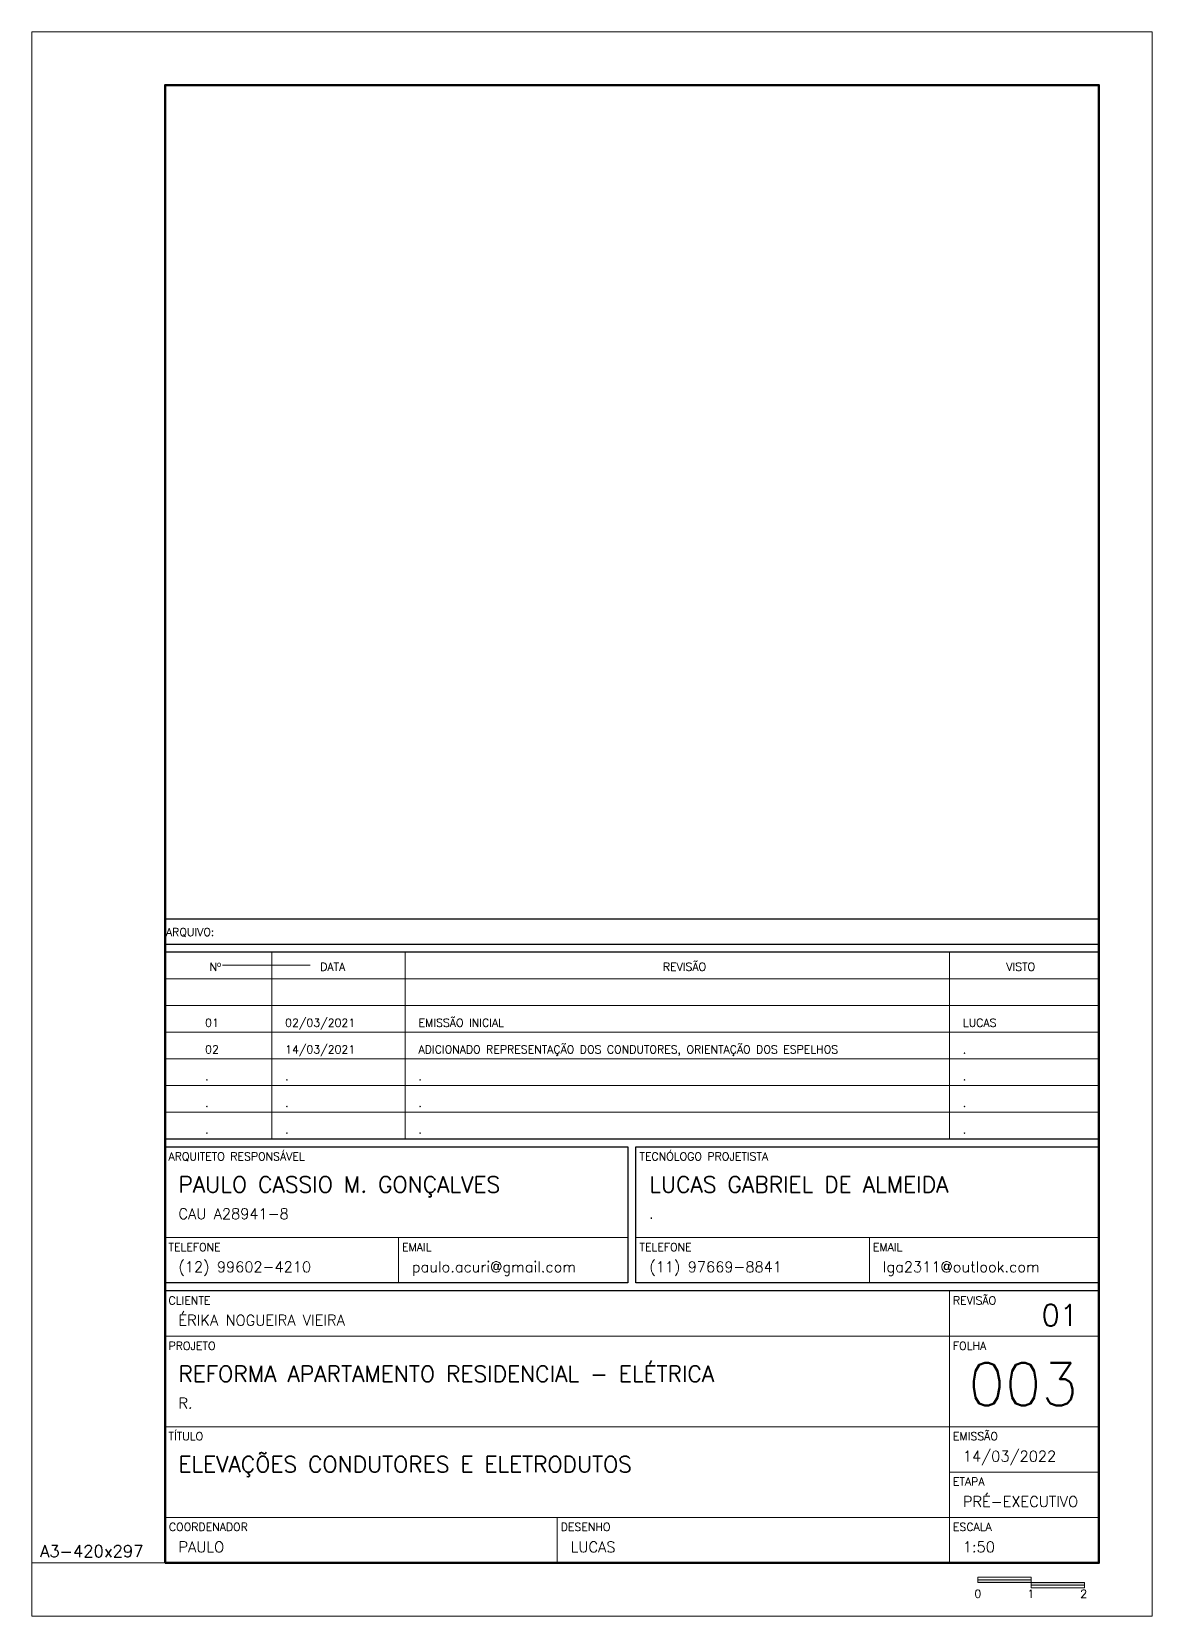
# Model space of a CAD drawing. Extents: x 0 to 175, y -16 to 63.
# Drawn here: x 131.91 to 142.41, y 37.72 to 52.57 of the extents above; entities that cross this region are included whole.
import ezdxf
from ezdxf.enums import TextEntityAlignment as Align

# ---------------------------------------------------------------- set-up
doc = ezdxf.new("R2010")
doc.units = 0
doc.header["$LTSCALE"] = 0.5
doc.header["$MEASUREMENT"] = 0
for name, color, linetype, lineweight in [('ELV02 - PAR01', 170, 'CONTINUOUS', 20), ('TXT01', 7, 'CONTINUOUS', 9), ('TXT02', 2, 'CONTINUOUS', 20), ('TXT05', 4, 'CONTINUOUS', 30), ('TXT07', 6, 'CONTINUOUS', 50)]:
    doc.layers.add(name, color=color, linetype=linetype, lineweight=lineweight)
doc.layers.add('LOGO', color=7, linetype='CONTINUOUS')
doc.layers.add('MARGEM', color=1, linetype='CONTINUOUS')
doc.styles.add('ROMANS', font='romans.shx')
doc.styles.add('SANSSERIF', font='sanss___.ttf')

# ---------------------------------------------------------------- blocks, each defined once
blk = doc.blocks.new('*U227')
at = {"layer": 'TXT01', "lineweight": 9}
for p, q in [((-6.5, 5.725), (-6.5, 3.975)), ((-1.4, 3.975), (-1.4, 5.725)), ((-8.75, 5.225), (0, 5.225)), ((-8.75, 4.975), (0, 4.975)), ((-8.75, 4.725), (0, 4.725)), ((-8.75, 4.475), (0, 4.475)), ((-8.75, 4.225), (0, 4.225)), ((-8.75, 3.05), (-4.413, 3.05)), ((-4.338, 3.05), (0, 3.05)), ((-1.4, 2.55), (-1.4, 1.275)), ((-8.75, 2.125), (0, 2.125)), ((-1.4, 1.275), (-1.4, 0)), ((-1.4, 0.85), (0, 0.85)), ((-8.75, 0.425), (0, 0.425)), ((-5.075, 0.425), (-5.075, 0))]:
    blk.add_line(p, q, dxfattribs=at)
for points in [[(-6.563, 3.05), (-6.563, 2.625)], [(-2.15, 3.05), (-2.15, 2.625)], [(-8.75, 1.275), (0, 1.275)]]:
    blk.add_lwpolyline(points, dxfattribs=at)
at = {"layer": 'TXT02', "lineweight": 9}
for p, q in [((-7.75, 5.725), (-7.75, 3.975)), ((-8.75, 5.475), (0, 5.475))]:
    blk.add_line(p, q, dxfattribs=at)
at = {"layer": 'TXT05', "color": 4}
blk.add_line((-8.75, 6.035), (0, 6.035), dxfattribs=at)
for points in [[(-8.75, 5.8), (0, 5.8)], [(0, 1.275), (0, 2.55), (-8.75, 2.55), (-8.75, 1.275)], [(0, 1.275), (0, 0), (-8.75, 0), (-8.75, 1.275)]]:
    blk.add_lwpolyline(points, dxfattribs=at)
for points in [[(-8.75, 3.975), (0, 3.975), (0, 5.725), (-8.75, 5.725)], [(-8.75, 3.9), (-4.413, 3.9), (-4.413, 2.625), (-8.75, 2.625)], [(-4.338, 3.9), (0, 3.9), (0, 2.625), (-4.338, 2.625)]]:
    blk.add_lwpolyline(points, close=True, dxfattribs=at)
at = {"layer": 'LOGO', "color": 2, "lineweight": 20, "style": 'SANSSERIF'}
blk.add_text('.', height=0.1, dxfattribs=at).set_placement((-4.213, 3.222))
at = {"layer": 'LOGO', "color": 4, "lineweight": 30, "style": 'ROMANS', "flags": 8}
blk.add_attdef('NOME_CLIENTE', (-8.625, 2.225), '', height=0.1, dxfattribs=at)
at = {"layer": 'TXT02', "color": 2, "lineweight": 20, "style": 'ROMANS'}
for s, p in [('ARQUIVO:', (-8.742, 5.875)), ('REVISÃO', (-4.086, 5.55)), ('Nº', (-8.333, 5.55)), ('DATA', (-7.297, 5.55)), ('VISTO', (-0.868, 5.55)), ('REVISÃO', (-1.368, 2.422)), ('FOLHA', (-1.368, 1.997)), ('TÍTULO', (-8.718, 1.15)), ('EMISSÃO', (-1.368, 1.15)), ('ETAPA', (-1.368, 0.725)), ('COORDENADOR', (-8.714, 0.3)), ('DESENHO', (-5.043, 0.3)), ('ESCALA', (-1.368, 0.3))]:
    blk.add_text(s, height=0.075, dxfattribs=at).set_placement(p)
at = {"layer": 'TXT02', "style": 'ROMANS'}
for s, height, p in [('CAU A28941-8 ', 0.1, (-8.625, 3.222)), ('TELEFONE', 0.075, (-8.718, 2.922)), ('EMAIL', 0.075, (-6.53, 2.922)), ('TELEFONE', 0.075, (-4.305, 2.922)), ('EMAIL', 0.075, (-2.118, 2.922)), ('(12) 99602-4210 ', 0.1, (-8.625, 2.725)), ('paulo.acuri@gmail.com ', 0.1, (-6.438, 2.725)), ('(11) 97669-8841 ', 0.1, (-4.213, 2.725)), ('lga2311@outlook.com ', 0.1, (-2.025, 2.725)), ('CLIENTE', 0.075, (-8.718, 2.422)), ('PROJETO', 0.075, (-8.718, 1.997))]:
    blk.add_text(s, height=height, dxfattribs=at).set_placement(p)
at = {"layer": 'TXT02', "color": 2, "lineweight": 20, "style": 'ROMANS', "flags": 8}
for tag, p, height in [('ARQUIVO', (-8.213, 5.86), 0.1), ('R11', (-8.375, 5.275), 0.075), ('R12', (-7.625, 5.275), 0.075), ('R13', (-6.375, 5.275), 0.075), ('R14', (-1.275, 5.275), 0.075), ('R21', (-8.375, 5.025), 0.075), ('R22', (-7.625, 5.025), 0.075), ('R23', (-6.375, 5.025), 0.075), ('R24', (-1.275, 5.025), 0.075), ('R31', (-8.375, 4.775), 0.075), ('R32', (-7.625, 4.775), 0.075), ('R33', (-6.375, 4.775), 0.075), ('R34', (-1.275, 4.775), 0.075), ('R41', (-8.375, 4.525), 0.075), ('R42', (-7.625, 4.525), 0.075), ('R43', (-6.375, 4.525), 0.075), ('R44', (-1.275, 4.525), 0.075), ('R51', (-8.375, 4.275), 0.075), ('R52', (-7.625, 4.275), 0.075), ('R53', (-6.375, 4.275), 0.075), ('R54', (-1.275, 4.275), 0.075), ('R61', (-8.375, 4.025), 0.075), ('R62', (-7.625, 4.025), 0.075), ('R63', (-6.375, 4.025), 0.075), ('R64', (-1.275, 4.025), 0.075), ('DATA', (-1.275, 0.95), 0.1), ('ETAPA', (-1.275, 0.525), 0.1), ('COORDENADOR', (-8.625, 0.1), 0.1), ('DESENHISTA', (-4.95, 0.1), 0.1), ('ESCALA', (-1.275, 0.1), 0.1)]:
    blk.add_attdef(tag, p, '', height=height, dxfattribs=at)
at = {"layer": 'TXT02', "style": 'ROMANS', "flags": 8}
blk.add_attdef('ENDEREÇO', (-8.625, 1.447), '', height=0.1, dxfattribs=at)
at = {"layer": 'TXT05', "color": 4, "style": 'ROMANS'}
for s, p in [('ARQUITETO RESPONSÁVEL', (-8.718, 3.772)), ('TECNÓLOGO PROJETISTA', (-4.305, 3.772))]:
    blk.add_text(s, height=0.075, dxfattribs=at).set_placement(p)
at = {"layer": 'TXT05', "color": 4, "style": 'ROMANS', "flags": 8}
blk.add_attdef('REV', text='', height=0.2, dxfattribs=at).set_placement((-0.196, 2.222), align=Align.RIGHT)
at = {"layer": 'TXT05', "style": 'ROMANS', "flags": 8}
blk.add_attdef('NOME_PROJETO', (-8.625, 1.697), '', height=0.15, dxfattribs=at)
at = {"layer": 'TXT07', "style": 'ROMANS'}
for s, p in [('PAULO CASSIO M. GONÇALVES', (-8.625, 3.472)), ('LUCAS GABRIEL DE ALMEIDA', (-4.213, 3.472))]:
    blk.add_text(s, height=0.15, dxfattribs=at).set_placement(p)
at = {"layer": 'TXT07', "style": 'ROMANS', "flags": 8}
blk.add_attdef('Nº', text='', height=0.4, dxfattribs=at).set_placement((-0.196, 1.475), align=Align.RIGHT)
for tag, p in [('TÍTULO_LINHA_1', (-8.625, 0.85)), ('TÍTULO_LINHA_2', (-8.625, 0.6))]:
    blk.add_attdef(tag, p, '', height=0.15, dxfattribs=at)

msp = doc.modelspace()

# ---------------------------------------------------------------- hatches: boundary and pattern name
at = {"layer": 'LOGO', "lineweight": 20}
h = msp.add_hatch(color=2, dxfattribs=at)
h.paths.add_polyline_path([(141.2761, 38.037), (141.2761, 38.062), (140.7761, 38.062), (140.7761, 38.037)])
h.paths.add_polyline_path([(141.7761, 38.012), (141.7761, 38.037), (141.2761, 38.037), (141.2761, 38.012)])

# ---------------------------------------------------------------- linework, layer by layer
at = {"layer": 'LOGO', "color": 2, "lineweight": 20}
for p, q in [((141.2761, 38.087), (140.7761, 38.087)), ((140.7761, 38.087), (140.7761, 38.037)), ((140.7761, 38.062), (141.2761, 38.062)), ((140.7761, 38.037), (141.2761, 38.037)), ((141.2761, 38.037), (141.2761, 38.087)), ((141.7761, 38.037), (141.2761, 38.037)), ((141.2761, 38.037), (141.2761, 37.987)), ((141.7761, 37.987), (141.7761, 38.037)), ((141.2761, 38.012), (141.7761, 38.012)), ((141.2761, 37.987), (141.7761, 37.987))]:
    msp.add_line(p, q, dxfattribs=at)
at = {"layer": 'MARGEM', "color": 2, "lineweight": 20}
msp.add_line((133.1624, 38.2198), (131.9124, 38.2198), dxfattribs=at)
msp.add_lwpolyline([(131.9124, 37.7198), (142.4124, 37.7198), (142.4124, 52.5698), (131.9124, 52.5698)], close=True, dxfattribs=at)
at = {"layer": 'MARGEM', "color": 6, "lineweight": 50}
msp.add_lwpolyline([(133.1624, 38.2198), (141.9124, 38.2198), (141.9124, 52.0698), (133.1624, 52.0698)], close=True, dxfattribs=at)

# ---------------------------------------------------------------- block references
at = {"layer": 'ELV02 - PAR01', "color": 1}
ref = msp.add_blockref('*U227', (141.9124, 38.2198), dxfattribs=at)
ref.add_attrib('DESENHISTA', 'LUCAS', (136.9624, 38.3198), dxfattribs={"layer": 'TXT02', "color": 2, "lineweight": 20, "height": 0.1, "style": 'ROMANS'})
ref.add_attrib('ESCALA', '1:50', (140.6374, 38.3198), dxfattribs={"layer": 'TXT02', "color": 2, "lineweight": 20, "height": 0.1, "style": 'ROMANS'})
ref.add_attrib('TÍTULO_LINHA_1', 'ELEVAÇÕES CONDUTORES E ELETRODUTOS', (133.2874, 39.0698), dxfattribs={"layer": 'TXT07', "height": 0.15, "style": 'ROMANS'})
ref.add_attrib('REV', '01', dxfattribs={"layer": 'TXT05', "color": 4, "height": 0.2, "style": 'ROMANS'}).set_placement((141.7169, 40.4418), align=Align.RIGHT)
ref.add_attrib('DATA', '14/03/2022', (140.6374, 39.1698), dxfattribs={"layer": 'TXT02', "color": 2, "lineweight": 20, "height": 0.1, "style": 'ROMANS'})
ref.add_attrib('ETAPA', 'PRÉ-EXECUTIVO', (140.6374, 38.7448), dxfattribs={"layer": 'TXT02', "color": 2, "lineweight": 20, "height": 0.1, "style": 'ROMANS'})
ref.add_attrib('Nº', '003', dxfattribs={"layer": 'TXT05', "height": 0.4, "style": 'ROMANS'}).set_placement((141.7169, 39.6948), align=Align.RIGHT)
ref.add_attrib('NOME_ARQUIVO', '____________', (133.699, 43.8302), dxfattribs={"layer": 'TXT02', "color": 2, "lineweight": 20, "height": 0.1, "style": 'ROMANS'})
ref.add_attrib('R11', '01', (133.5374, 43.2448), dxfattribs={"layer": 'TXT02', "color": 2, "lineweight": 20, "height": 0.075, "style": 'ROMANS'})
ref.add_attrib('R21', '02', (133.5374, 42.9948), dxfattribs={"layer": 'TXT02', "color": 2, "lineweight": 20, "height": 0.075, "style": 'ROMANS'})
ref.add_attrib('R13', 'EMISSÃO INICIAL', (135.5374, 43.2448), dxfattribs={"layer": 'TXT02', "color": 2, "lineweight": 20, "height": 0.075, "style": 'ROMANS'})
ref.add_attrib('R12', '02/03/2021', (134.2874, 43.2448), dxfattribs={"layer": 'TXT02', "color": 2, "lineweight": 20, "height": 0.075, "style": 'ROMANS'})
ref.add_attrib('R22', '14/03/2021', (134.2874, 42.9948), dxfattribs={"layer": 'TXT02', "color": 2, "lineweight": 20, "height": 0.075, "style": 'ROMANS'})
ref.add_attrib('R23', 'ADICIONADO REPRESENTAÇÃO DOS CONDUTORES, ORIENTAÇÃO DOS ESPELHOS', (135.5374, 42.9948), dxfattribs={"layer": 'TXT02', "color": 2, "lineweight": 20, "height": 0.075, "style": 'ROMANS'})
ref.add_attrib('R31', '.', (133.5374, 42.7448), dxfattribs={"layer": 'TXT02', "color": 2, "lineweight": 20, "height": 0.075, "style": 'ROMANS'})
ref.add_attrib('R41', '.', (133.5374, 42.4948), dxfattribs={"layer": 'TXT02', "color": 2, "lineweight": 20, "height": 0.075, "style": 'ROMANS'})
ref.add_attrib('R51', '.', (133.5374, 42.2448), dxfattribs={"layer": 'TXT02', "color": 2, "lineweight": 20, "height": 0.075, "style": 'ROMANS'})
ref.add_attrib('R32', '.', (134.2874, 42.7448), dxfattribs={"layer": 'TXT02', "color": 2, "lineweight": 20, "height": 0.075, "style": 'ROMANS'})
ref.add_attrib('R33', '.', (135.5374, 42.7448), dxfattribs={"layer": 'TXT02', "color": 2, "lineweight": 20, "height": 0.075, "style": 'ROMANS'})
ref.add_attrib('R42', '.', (134.2874, 42.4948), dxfattribs={"layer": 'TXT02', "color": 2, "lineweight": 20, "height": 0.075, "style": 'ROMANS'})
ref.add_attrib('R43', '.', (135.5374, 42.4948), dxfattribs={"layer": 'TXT02', "color": 2, "lineweight": 20, "height": 0.075, "style": 'ROMANS'})
ref.add_attrib('R52', '.', (134.2874, 42.2448), dxfattribs={"layer": 'TXT02', "color": 2, "lineweight": 20, "height": 0.075, "style": 'ROMANS'})
ref.add_attrib('R53', '.', (135.5374, 42.2448), dxfattribs={"layer": 'TXT02', "color": 2, "lineweight": 20, "height": 0.075, "style": 'ROMANS'})
ref.add_attrib('R14', 'LUCAS', (140.6374, 43.2448), dxfattribs={"layer": 'TXT02', "color": 2, "lineweight": 20, "height": 0.075, "style": 'ROMANS'})
ref.add_attrib('R24', '.', (140.6374, 42.9948), dxfattribs={"layer": 'TXT02', "color": 2, "lineweight": 20, "height": 0.075, "style": 'ROMANS'})
ref.add_attrib('R34', '.', (140.6374, 42.7448), dxfattribs={"layer": 'TXT02', "color": 2, "lineweight": 20, "height": 0.075, "style": 'ROMANS'})
ref.add_attrib('R44', '.', (140.6374, 42.4948), dxfattribs={"layer": 'TXT02', "color": 2, "lineweight": 20, "height": 0.075, "style": 'ROMANS'})
ref.add_attrib('R54', '.', (140.6374, 42.2448), dxfattribs={"layer": 'TXT02', "color": 2, "lineweight": 20, "height": 0.075, "style": 'ROMANS'})
ref.add_attrib('RESPOSÁVEL', 'PAULO', (133.2874, 38.3198), dxfattribs={"layer": 'TXT02', "color": 2, "lineweight": 20, "height": 0.1, "style": 'ROMANS'})
ref.add_attrib('NOME_CLIENTE', 'ÉRIKA NOGUEIRA VIEIRA', (133.2874, 40.4448), dxfattribs={"layer": 'LOGO', "color": 4, "lineweight": 30, "height": 0.1, "style": 'ROMANS'})
ref.add_attrib('NOME_EMPREENDIMENTO', 'REFORMA APARTAMENTO RESIDENCIAL - ELÉTRICA', (133.2874, 39.9168), dxfattribs={"layer": 'TXT05', "height": 0.15, "style": 'ROMANS'})
ref.add_attrib('ENDEREÇO', 'R. ', (133.2874, 39.6668), dxfattribs={"layer": 'TXT02', "height": 0.1, "style": 'ROMANS'})

# ---------------------------------------------------------------- texts
at = {"layer": 'LOGO', "color": 2, "lineweight": 20, "style": 'ROMANS'}
for s, height, p in [('A3-420x297', 0.1125, (131.9906, 38.274)), ('0', 0.075, (140.7459, 37.8933)), ('1', 0.075, (141.2429, 37.8933)), ('2', 0.075, (141.7374, 37.8933))]:
    msp.add_text(s, height=height, dxfattribs=at).set_placement(p)

doc.saveas('drawing.dxf')
